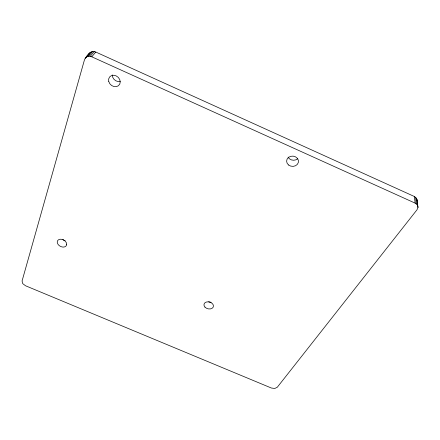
<?xml version="1.0" encoding="UTF-8"?>
<svg xmlns="http://www.w3.org/2000/svg" width="440" height="440" viewBox="0 0 440 440"><rect width="100%" height="100%" fill="white"/><g stroke="black" fill="none" stroke-linecap="round" stroke-linejoin="round"><path stroke-width="0.66" d="M418 207.323L417.021 209.759L277.288 387.244L274.753 388.482L271.37 388.02L25.52 285.758L22.732 283.618L22.072 280.962L84.535 59.593C86.801 55.93 90.486 49.566 95.772 52.036L414.31 196.477C418.512 198.286 416.961 203.808 418 207.323L416.427 198.209M88.82 54.379L89.21 53.521M85.124 58.294C86.554 56.139 89.54 55.765 91.773 56.804L95.772 52.036M90.244 56.32L94.264 51.557M88.71 56.232L92.752 51.475M86.059 57.261L90.134 52.492M86.581 57.2L87.808 55.765M87.279 56.557L91.344 51.794M91.773 56.804L415.179 203.148L417.329 204.903M415.525 197.225L416.411 203.907M414.31 196.477L415.179 203.148M416.966 199.364L417.093 200.613M211.096 302.258A4.769 3.465 14.9 0 1 208.698 301.741M120.247 81.45A6.16 5.242 42.6 0 1 112.239 74.888M65.159 240.73A4.945 3.548 28.4 0 1 62.893 239.564M297.814 158.631A5.858 5.104 3.7 0 1 288.09 157.124M66.66 244.547L66.402 245.448A5.005 3.558 28.2 0 1 60.781 246.538A5.005 3.558 28.2 0 1 57.299 241.461A5.005 3.558 28.2 0 1 62.31 239.476L63.52 239.96A5.005 3.558 28.2 0 1 66.66 244.547M108.713 81.351A6.248 5.285 42 0 0 118.393 85.762A6.248 5.285 42 0 0 116.094 75.845A6.248 5.285 42 0 0 108.713 81.351M288.58 165.006A5.946 5.148 4.1 0 0 298.359 162.404A5.946 5.148 4.1 0 0 290.692 156.316A5.946 5.148 4.1 0 0 288.58 165.006M204.952 307.098A4.829 3.47 15 0 0 213.109 307.285A4.829 3.47 15 0 0 208.065 301.824A4.829 3.47 15 0 0 204.952 307.098"/></g></svg>
